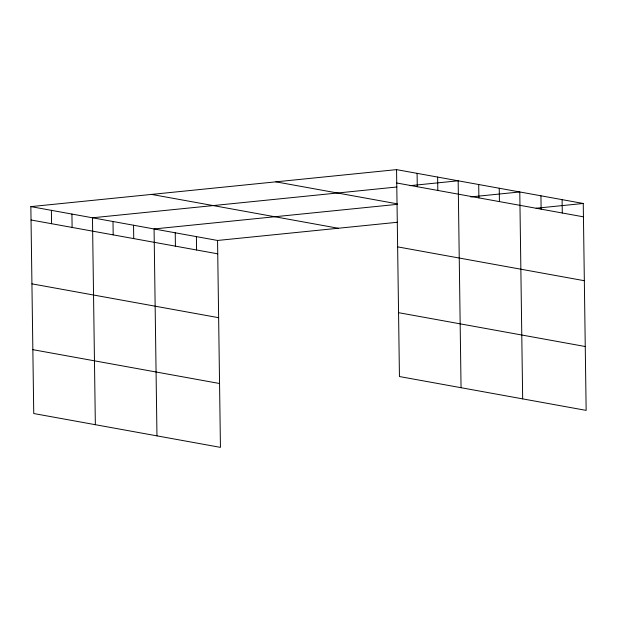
<?xml version="1.0" encoding="UTF-8"?>
<svg xmlns="http://www.w3.org/2000/svg" width="617" height="617" viewBox="0 0 617 617"><rect width="100%" height="100%" fill="white"/><g stroke="black" fill="none" stroke-linecap="round" stroke-linejoin="round"><path stroke-width="0.93" d="M30.85 206.618L217.554 240.46L220.446 447.371L33.742 413.529L30.85 206.618L396.554 169.629L583.258 203.471L586.15 410.382L399.446 376.54L396.554 169.629M396.885 186.997L92.465 217.786L95.35 424.697M410.081 185.663L458.169 180.796L461.053 387.707M397.217 204.358L154.073 228.953L156.965 435.864M470.756 196.923L519.784 191.964L522.668 398.875M217.554 240.46L397.579 222.251M536.119 208.238L583.258 203.471M396.739 182.994L583.451 216.837M275.868 181.838L397.232 203.834M151.535 194.409L338.239 228.251M397.633 246.869L584.338 280.712M31.035 219.984L217.739 253.826M398.551 312.672L585.255 346.515M31.93 283.851L218.634 317.693M32.848 349.662L219.552 383.504M562.102 199.638L562.288 213.004M540.939 195.797L541.124 209.171M499.246 188.239L499.431 201.612M478.707 184.522L478.892 197.887M437.63 177.071L437.815 190.445M417.092 173.354L417.277 186.72M196.399 236.62L196.584 249.993M175.236 232.786L175.421 246.152M133.542 225.228L133.727 238.594M113.004 221.503L113.189 234.876M71.927 214.06L72.112 227.426M51.388 210.335L51.573 223.709"/></g></svg>
